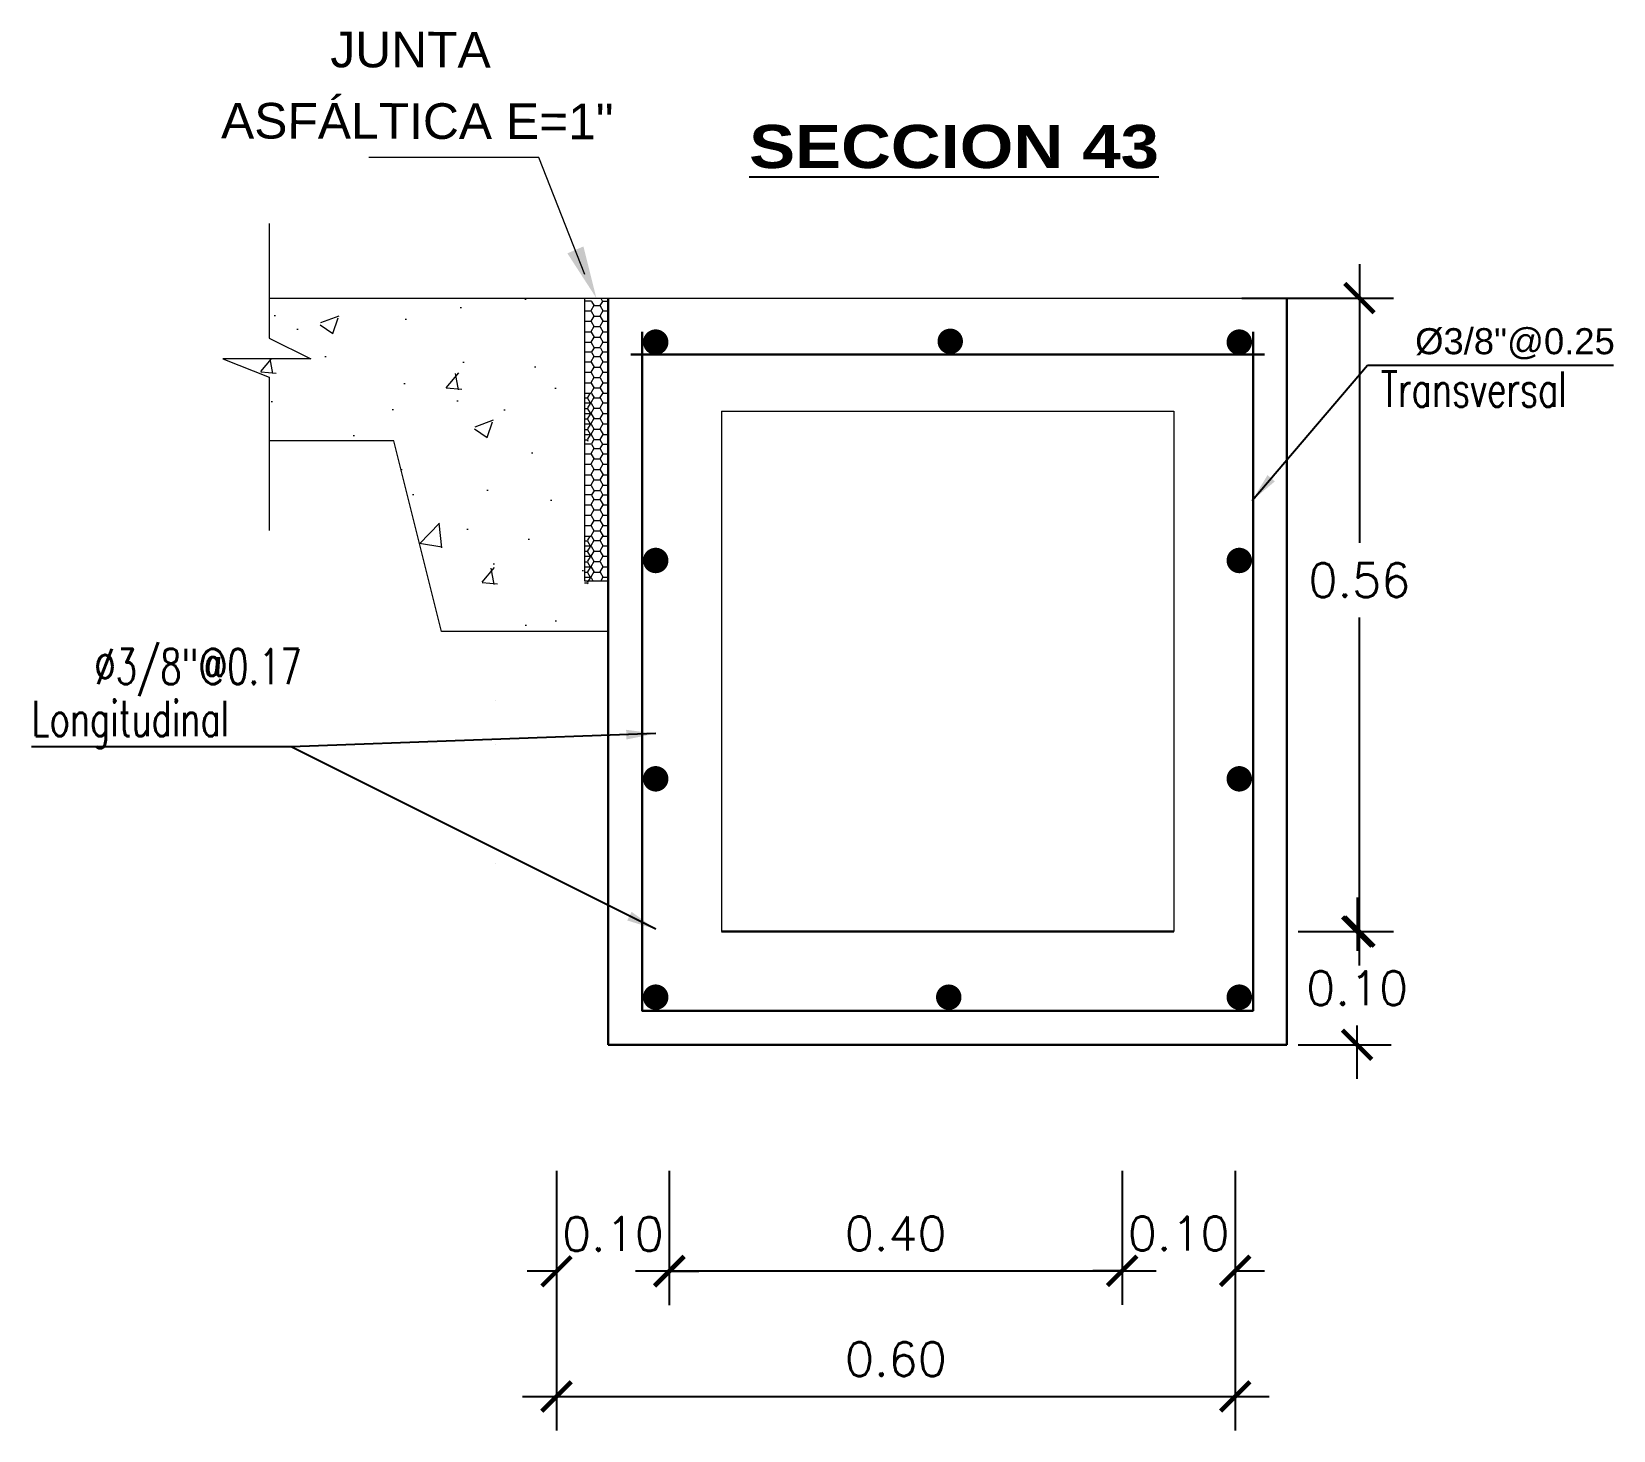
# Model space of a CAD drawing. Header units: millimetres. Extents: x 2085 to 2236, y 1365 to 1444.
# Drawn here: x 2232.88 to 2234.279, y 1427.705 to 1428.941 of the extents above; entities that cross this region are included whole.
import ezdxf

# ---------------------------------------------------------------- set-up
doc = ezdxf.new("R2010")
doc.units = ezdxf.units.MM
doc.linetypes.add('ACAD_ISO02W100', pattern=[15, 12, -3])
doc.linetypes.add('DASHED2', pattern=[0.375, 0.25, -0.125])
for name, color, linetype, lineweight in [('0.2', 32, 'ACAD_ISO02W100', 0), ('cotas', 1, 'Continuous', 15), ('linea fina 01', 189, 'Continuous', 0), ('PROYECCIONES-INT', 1, 'DASHED2', 5), ('TEXTO', 255, 'Continuous', 5)]:
    doc.layers.add(name, color=color, linetype=linetype, lineweight=lineweight)
doc.layers.add('TEX', color=3, linetype='Continuous')
doc.styles.add('COTAS', font='arial.ttf')
doc.styles.add('MtXpl_Arial_Black', font='')
doc.styles.add('ROMANS', font='romans.shx', dxfattribs={"width": 0.7})
doc.styles.add('ROMANS-DIM', font='romans.shx')
doc.styles.add('VANO', font='swissl.ttf', dxfattribs={"height": 0.2})
doc.styles.get('MtXpl_Arial_Black').set_extended_font_data('Arial Black')
doc.dimstyles.new('1-25V', dxfattribs={"dimscale": 0.2, "dimtxt": 0.18, "dimasz": 0.13, "dimexe": 0.18, "dimexo": 0.15, "dimgap": 0.1, "dimtad": 0, "dimtih": 1, "dimtoh": 1, "dimzin": 0, "dimdsep": 46, "dimtxsty": 'COTAS', "dimcen": 0.09, "dimadec": 0, "dimazin": 0, "dimtfac": 1, "dimtmove": 2, "dimatfit": 3, "dimfxl": 1, "dimtolj": 1, "dimtzin": 0, "dimarcsym": 0})
doc.dimstyles.new('20_METRIC  ARCHITECTURAL', dxfattribs={"dimscale": 0.2, "dimtxt": 0.03, "dimasz": 0.13, "dimexe": 0.15, "dimexo": 0.05, "dimgap": 0.09, "dimtad": 1, "dimtih": 1, "dimtoh": 1, "dimzin": 0, "dimdsep": 46, "dimtxsty": 'ROMANS-DIM', "dimblk": 'ARCHTICK', "dimcen": 2, "dimdle": 0.15, "dimclrd": 9, "dimclre": 9, "dimadec": 0, "dimazin": 0, "dimtfac": 1, "dimtix": 1, "dimtofl": 0, "dimtmove": 0, "dimatfit": 3, "dimfxl": 1, "dimfrac": 2, "dimtolj": 1, "dimtzin": 0, "dimarcsym": 0})

# ---------------------------------------------------------------- blocks, each defined once
blk = doc.blocks.new('_ArchTick')
at = {"color": 0, "linetype": 'ByBlock', "const_width": 0.15}
blk.add_lwpolyline([(-0.5, -0.5), (0.5, 0.5)], dxfattribs=at)
blk = doc.blocks.new('*D827')
at = {"color": 9, "lineweight": -2, "transparency": 16777216}
for p, q in [((2233.344409486799, 1427.934433632334), (2233.344409486799, 1427.70500638551)), ((2233.944409486834, 1427.934433632334), (2233.944409486834, 1427.70500638551)), ((2233.314409486799, 1427.73500638551), (2233.974409486835, 1427.73500638551))]:
    blk.add_line(p, q, dxfattribs=at)
at = {"layer": 'Defpoints', "color": 0, "transparency": 16777216}
for p in [(2233.344409486799, 1427.944433632334, 5186.962977339907), (2233.944409486834, 1427.944433632334, 5186.962977339907), (2233.944409486834, 1427.73500638551)]:
    blk.add_point(p, dxfattribs=at)
at = {"color": 9, "lineweight": -2, "transparency": 16777216, "xscale": 0.026, "yscale": 0.026, "zscale": 0.026, "rotation": 180}
blk.add_blockref('_ArchTick', (2233.344409486799, 1427.73500638551), dxfattribs=at)
at = {"color": 9, "lineweight": -2, "transparency": 16777216, "xscale": 0.026, "yscale": 0.026, "zscale": 0.026}
blk.add_blockref('_ArchTick', (2233.944409486834, 1427.73500638551), dxfattribs=at)
at = {"color": 0, "lineweight": 0, "transparency": 16777216, "insert": (2233.644409486846, 1427.76800638551), "char_height": 0.03, "attachment_point": 5, "style": 'ROMANS-DIM'}
blk.add_mtext('\\A1;0.60', dxfattribs=at)
blk = doc.blocks.new('*D828')
at = {"color": 9, "lineweight": -2, "transparency": 16777216}
for p, q in [((2234.05417055549, 1428.735860882094), (2234.05417055549, 1428.489537735676)), ((2233.950123500882, 1428.705860882094), (2234.08417055549, 1428.705860882094)), ((2234.05417055549, 1428.115860792165), (2234.05417055549, 1428.423537735677)), ((2234.000123500812, 1428.145860792165), (2234.08417055549, 1428.145860792165))]:
    blk.add_line(p, q, dxfattribs=at)
at = {"layer": 'Defpoints', "color": 0, "transparency": 16777216}
for p in [(2233.940123500882, 1428.705860882094, 5186.962977339907), (2233.990123500812, 1428.145860792165, 5186.962977339907), (2234.05417055549, 1428.145860792165)]:
    blk.add_point(p, dxfattribs=at)
at = {"color": 9, "lineweight": -2, "transparency": 16777216, "xscale": 0.026, "yscale": 0.026, "zscale": 0.026}
for p, rotation in [((2234.05417055549, 1428.705860882094), 90), ((2234.05417055549, 1428.145860792165), 270)]:
    blk.add_blockref('_ArchTick', p, dxfattribs=dict(at, rotation=rotation))
at = {"color": 0, "lineweight": 0, "transparency": 16777216, "insert": (2234.05417055549, 1428.456537735676), "char_height": 0.03, "width": 0.0914285714285714, "attachment_point": 5, "style": 'ROMANS-DIM'}
blk.add_mtext('\\A1;0.56', dxfattribs=at)
blk = doc.blocks.new('*D829')
at = {"color": 9, "lineweight": -2, "transparency": 16777216}
for p, q in [((2234.052180017865, 1428.175860792165), (2234.052180017865, 1428.12886088269)), ((2234.000123500812, 1428.145860792165), (2234.082180017865, 1428.145860792165)), ((2234.052180017865, 1428.015860881945), (2234.052180017865, 1428.06286088269)), ((2234.000123500812, 1428.045860881945), (2234.082180017865, 1428.045860881945))]:
    blk.add_line(p, q, dxfattribs=at)
at = {"layer": 'Defpoints', "color": 0, "transparency": 16777216}
for p in [(2233.990123500812, 1428.145860792165), (2233.990123500812, 1428.045860881945), (2234.052180017865, 1428.045860881945)]:
    blk.add_point(p, dxfattribs=at)
at = {"color": 9, "lineweight": -2, "transparency": 16777216, "xscale": 0.026, "yscale": 0.026, "zscale": 0.026}
for p, rotation in [((2234.052180017865, 1428.145860792165), 90), ((2234.052180017865, 1428.045860881945), 270)]:
    blk.add_blockref('_ArchTick', p, dxfattribs=dict(at, rotation=rotation))
at = {"color": 0, "lineweight": 0, "transparency": 16777216, "insert": (2234.052180017865, 1428.095860882689), "char_height": 0.03, "attachment_point": 5, "style": 'ROMANS-DIM'}
blk.add_mtext('\\A1;0.10', dxfattribs=at)
blk = doc.blocks.new('*D830')
at = {"color": 9, "lineweight": -2, "transparency": 16777216}
for p, q in [((2233.344409486799, 1427.934433634197), (2233.344409486799, 1427.815583074753)), ((2233.444129866137, 1427.934433634197), (2233.444129866137, 1427.815583074753)), ((2233.344409486799, 1427.845583074753), (2233.318409486799, 1427.845583074753)), ((2233.444129866137, 1427.845583074753), (2233.470129866137, 1427.845583074753))]:
    blk.add_line(p, q, dxfattribs=at)
at = {"layer": 'Defpoints', "color": 0, "transparency": 16777216}
for p in [(2233.344409486799, 1427.944433634197, 5186.962977339907), (2233.444129866137, 1427.944433634197, 5186.962977339907), (2233.444129866137, 1427.845583074753)]:
    blk.add_point(p, dxfattribs=at)
at = {"color": 9, "lineweight": -2, "transparency": 16777216, "xscale": 0.026, "yscale": 0.026, "zscale": 0.026}
blk.add_blockref('_ArchTick', (2233.344409486799, 1427.845583074753), dxfattribs=at)
at = {"color": 9, "lineweight": -2, "transparency": 16777216, "xscale": 0.026, "yscale": 0.026, "zscale": 0.026, "rotation": 180}
blk.add_blockref('_ArchTick', (2233.444129866137, 1427.845583074753), dxfattribs=at)
at = {"color": 0, "lineweight": 0, "transparency": 16777216, "insert": (2233.394269676468, 1427.878583074753), "char_height": 0.03, "attachment_point": 5, "style": 'ROMANS-DIM'}
blk.add_mtext('\\A1;0.10', dxfattribs=at)
blk = doc.blocks.new('*D831')
at = {"color": 9, "lineweight": -2, "transparency": 16777216}
for p, q in [((2233.444129866137, 1427.934433632334), (2233.444129866137, 1427.816004535471)), ((2233.844409486799, 1427.934433632334), (2233.844409486799, 1427.816004535471)), ((2233.414129866137, 1427.846004535471), (2233.8744094868, 1427.846004535471))]:
    blk.add_line(p, q, dxfattribs=at)
at = {"layer": 'Defpoints', "color": 0, "transparency": 16777216}
for p in [(2233.444129866137, 1427.944433632334, 10373.92595467981), (2233.844409486799, 1427.944433632334, 5186.962977339907), (2233.844409486799, 1427.846004535471)]:
    blk.add_point(p, dxfattribs=at)
at = {"color": 9, "lineweight": -2, "transparency": 16777216, "xscale": 0.026, "yscale": 0.026, "zscale": 0.026, "rotation": 180}
blk.add_blockref('_ArchTick', (2233.444129866137, 1427.846004535471), dxfattribs=at)
at = {"color": 9, "lineweight": -2, "transparency": 16777216, "xscale": 0.026, "yscale": 0.026, "zscale": 0.026}
blk.add_blockref('_ArchTick', (2233.844409486799, 1427.846004535471), dxfattribs=at)
at = {"color": 0, "lineweight": 0, "transparency": 16777216, "insert": (2233.644269676468, 1427.879004535471), "char_height": 0.03, "attachment_point": 5, "style": 'ROMANS-DIM'}
blk.add_mtext('\\A1;0.40', dxfattribs=at)
blk = doc.blocks.new('*D832')
at = {"color": 9, "lineweight": -2, "transparency": 16777216}
for p, q in [((2233.844409486799, 1427.934433632334), (2233.844409486799, 1427.816004535471)), ((2233.944409486834, 1427.934433632334), (2233.944409486834, 1427.816004535471)), ((2233.844409486799, 1427.846004535471), (2233.818409486799, 1427.846004535471)), ((2233.944409486834, 1427.846004535471), (2233.970409486834, 1427.846004535471))]:
    blk.add_line(p, q, dxfattribs=at)
at = {"layer": 'Defpoints', "color": 0, "transparency": 16777216}
for p in [(2233.844409486799, 1427.944433632334, 5186.962977339905), (2233.944409486834, 1427.944433632334, 5186.962977339905), (2233.944409486834, 1427.846004535471)]:
    blk.add_point(p, dxfattribs=at)
at = {"color": 9, "lineweight": -2, "transparency": 16777216, "xscale": 0.026, "yscale": 0.026, "zscale": 0.026}
blk.add_blockref('_ArchTick', (2233.844409486799, 1427.846004535471), dxfattribs=at)
at = {"color": 9, "lineweight": -2, "transparency": 16777216, "xscale": 0.026, "yscale": 0.026, "zscale": 0.026, "rotation": 180}
blk.add_blockref('_ArchTick', (2233.944409486834, 1427.846004535471), dxfattribs=at)
at = {"color": 0, "lineweight": 0, "transparency": 16777216, "insert": (2233.894409486817, 1427.879004535471), "char_height": 0.03, "attachment_point": 5, "style": 'ROMANS-DIM'}
blk.add_mtext('\\A1;0.10', dxfattribs=at)
blk = doc.blocks.new('TEXTO 1')
at = {"layer": 'linea fina 01', "ltscale": 0.1}
for p, q in [((-0.0508167723950521, 0.1241394892707319), (-0.2010398150864177, 0.1241394892707319)), ((-0.0100357992129006, 0.0209258095888174), (-0.0508167723950521, 0.1241394892707319))]:
    blk.add_line(p, q, dxfattribs=at)
blk.add_solid([(-0.02553807579244, 0.0394717055042122), (0, 0), (-0.0113560050455419, 0.0456207189772329)], dxfattribs=at)
at = {"layer": '0.2', "color": 251, "true_color": 0x636466, "style": 'VANO', "oblique": 359.9999999999988}
for s, p in [('JUNTA', (-0.235123199257103, 0.2039847484927009, -5186.962977339907)), ('ASFÁLTICA E=1"', (-0.331776078852684, 0.1410587300779298, -5186.962977339907))]:
    blk.add_text(s, height=0.0314999999999926, rotation=359.8799999999986, dxfattribs=at).set_placement(p)
blk = doc.blocks.new('junta asfaltica')
at = {"lineweight": 0}
h = blk.add_hatch(dxfattribs=at)
h.set_pattern_fill('AR-CONC', scale=0.01, style=0)
h.set_pattern_definition([(50, (-0.1189008341857516, -0.0700673807971271), (0.1639662020964036, -0.0143451769850128), [0.017145, -0.188595]), (355, (-0.1189008341857516, -0.0700673807971271), (-0.0317190792824724, 0.1719511607151316), [0.013716, -0.150876525753]), (100.4514446999999, (-0.1052370278862327, -0.0712628090009275), (0.1322471223813179, 0.1576059767209756), [0.01457100792, -0.1602812201399999]), (46.1842, (-0.1189008341857516, -0.0243473808466206), (0.2439711368029169, -0.0378380951394544), [0.0257175, -0.2828925]), (96.6355576099999, (-0.0985699241846305, -0.0275005307792071), (0.2136637206463527, 0.2226835121379494), [0.021856520826, -0.240422047344]), (351.18415117, (-0.1189008341857516, -0.0243473808466206), (0.2136637206584793, 0.2226835121269794), [0.020573970363, -0.226313758728]), (21, (-0.0960408341843504, -0.0357773808761977), (0.1364529521422192, -0.0920386783683789), [0.017145, -0.188595]), (326, (-0.0960408341843504, -0.0357773808761977), (0.0556218255128824, 0.1657691695100873), [0.013716, -0.150876]), (71.45144499999999, (-0.0846697548481643, -0.0434472707099758), (0.1920747773508445, 0.0737304919973147), [0.01457100792, -0.16028094384]), (37.5, (-0.1189008341857516, -0.0700673807971271), (0.0027797429255326, 0.0760995349858378), [0, -0.1490472, 0, -0.153162, 0, -0.1514475]), (7.499999999999999, (-0.1189008341857516, -0.0700673807971271), (0.0601376962592752, 0.0901625173363076), [0, -0.0873252, 0, -0.1456182, 0, -0.0577215]), (327.5, (-0.1698786341848972, -0.0700673807971271), (0.1220315356501842, -0.0051558695934061), [0, -0.05715, 0, -0.178308, 0, -0.236601]), (317.5, (-0.1927386341862984, -0.0700673807971271), (0.1333162632474163, 0.0228838419299997), [0, -0.074295, 0, -0.1184148, 0, -0.168021])])
h.paths.add_polyline_path([(-0.0210516101701615, 2.68221356e-08), (-0.2996047820056447, 2.68221356e-08), (-0.2996047820056447, -0.0354425396023999), (-0.2629513452084211, -0.0536842927335783), (-0.3405718617955244, -0.0536842927335783), (-0.2996047820056447, -0.0698087543248676), (-0.2996047820056447, -0.1263088059424717), (-0.1894634049244814, -0.1263088059424717), (-0.1473604562202126, -0.2947206035255476), (-0.0210516101701615, -0.2947206075489248)])
h = blk.add_hatch(dxfattribs=at)
h.set_pattern_fill('HONEY', scale=0.0187124216457653, angle=180, style=0)
h.set_pattern_definition([(360, (-1344.435306308298, 712.0165321929755), (0.0080206117279161, -0.0046307012336861), [0.0053470744852774, -0.0106941489705549]), (240, (-1344.435306308298, 712.0165321929755), (-0.0080206107696662, -0.0046307028934237), [0.0053470744852774, -0.0106941489705549]), (300, (-1344.435306308298, 712.0165321929755), (9.5825e-10, -0.0092614041271098), [-0.0106941489705548, 0.0053470744852774])])
h.paths.add_polyline_path([(-0.0210514743416752, -0.0843195278941949), (-0.0210514743416752, -0.1264220193027086), (-0.0160414602769379, -0.1264220193027086), (-0.0160414602769379, -0.0843195278941949)])
h = blk.add_hatch(dxfattribs=at)
h.set_pattern_fill('HONEY', scale=0.0187124216457653, angle=180, style=0)
h.set_pattern_definition([(360, (-1344.435306308298, 711.8902233816681), (0.0080206117279161, -0.0046307012336861), [0.0053470744852774, -0.0106941489705549]), (240, (-1344.435306308298, 711.8902233816681), (-0.0080206107696662, -0.0046307028934237), [0.0053470744852774, -0.0106941489705549]), (300, (-1344.435306308298, 711.8902233816681), (9.5825e-10, -0.0092614041271098), [-0.0106941489705548, 0.0053470744852774])])
h.paths.add_polyline_path([(-0.0210514743416752, -0.2106283378600438), (-0.0210514743416752, -0.2527308292685575), (-0.0160414602769379, -0.2527308292685575), (-0.0160414602769379, -0.2106283378600438)])
at = {"color": 7, "linetype": 'ByBlock', "lineweight": 0}
for p, q in [((-0.2996047820056447, 0.0657418549060367), (-0.2996047820056447, -0.0354425369203)), ((-0.2996047820056447, -0.0354425369203), (-0.2629513452084211, -0.0536842887102012)), ((-0.2629513452084211, -0.0536842887102012), (-0.3405718617955244, -0.0536842887102012)), ((-0.3405718617955244, -0.0536842887102012), (-0.2996047820056447, -0.0698087529838176)), ((-0.2996047820056447, -0.0698087529838176), (-0.2996047820056447, -0.2053593622147218))]:
    blk.add_line(p, q, dxfattribs=at)
at = {"color": 7, "lineweight": 0}
for p, q in [((-0.2996047820056447, 2.81631856e-08), (-0.0210516101701615, 2.81631856e-08)), ((-0.0210514743416752, 0), (0, 0)), ((-0.0210514743416752, 0), (-0.0210514743416752, -0.25)), ((-0.0066348896848467, 0), (-0.0049328113927913, -0.0029480829834938)), ((-1.357866495e-07, -0.2947206048668249), (-1.357866495e-07, 0)), ((-0.0210515703142846, -0.010682698041137), (-0.0205355835823866, -0.0115764141082764)), ((-0.020682943747488, -0.0112982127070609), (-0.0210515702724479, -0.0119366937874475)), ((-0.0148197005551083, -0.0027724613248665), (-0.0210514743416752, -0.0027724613248665)), ((-0.0203683337476832, -0.0113096965849309), (-0.0150212592793651, -0.0113096965849309)), ((-0.0126623334804208, -0.0066675102709723), (-0.0153358707461848, -0.0112982113657836)), ((-0.0151885115028563, -0.0115764141082764), (-0.0125149742584654, -0.0162071165441375)), ((-0.0148361946316982, -0.0029252399504003), (-0.0125149739019435, -0.0069457130134651)), ((-0.0123477220349742, -0.0066789941488423), (-0.0070006475457376, -0.0066789941488423)), ((-0.0051546604418036, -0.0029252412914502), (-0.0073152590334757, -0.0066675075888725)), ((-0.0046417228782047, -0.0112982100247336), (-0.0073152601439688, -0.0159289124608222)), ((-0.0071679010893604, -0.0069457116721878), (-0.0044943638449695, -0.0115764141082764)), ((-0.0051235891251054, -0.0029047425091449), (2.09184e-11, -0.0029047425091449)), ((-0.0043271103013467, -0.0113096965849309), (-9.55119503e-08, -0.0113096965849309)), ((-0.0210515699372991, -0.0199441029130867), (-0.0205355831840279, -0.0208378162978988)), ((-0.0206829452140482, -0.0205596175790106), (-0.0210515706708066, -0.0211980946362473)), ((-0.0203683337476832, -0.0205710987745533), (-0.0150212592793651, -0.0205710987745533)), ((-0.0126623334804208, -0.0159289138018721), (-0.0153358707461848, -0.0205596148966834)), ((-0.012662334612287, -0.0251903173327719), (-0.0153358718775962, -0.0298210184275831)), ((-0.0151885091140685, -0.0208378176391761), (-0.0125149718487592, -0.0254685200750373)), ((-0.0123477220349742, -0.0159403976797421), (-0.0070006475457376, -0.0159403976797421)), ((-0.0123477220349742, -0.0252017985283146), (-0.0070006475457376, -0.0252017985283146)), ((-0.0046417231928899, -0.0205596135556334), (-0.0073152604372808, -0.0251903146504446)), ((-0.0071678994549984, -0.0162071192264648), (-0.004494362168316, -0.0208378189802261)), ((-0.0071678997692288, -0.0254685200750373), (-0.0044943625248379, -0.0300992225108985)), ((-0.0043271103013467, -0.0205710987745533), (-9.55119503e-08, -0.0205710987745533)), ((-0.0210515702724479, -0.0292055037616592), (-0.0205355819684883, -0.0300992225108985)), ((-0.0206829452140482, -0.0298210197686331), (-0.0210515703774945, -0.0304594981669197)), ((-0.0210515698745439, -0.038466907292559), (-0.0205355807952401, -0.0393606260417983)), ((-0.0206829463459144, -0.0390824232995328), (-0.0210515704193313, -0.0397208990157196)), ((-0.0203683337476832, -0.0298325009644032), (-0.0150212592793651, -0.0298325009644032)), ((-0.0203683337476832, -0.0390939018129757), (-0.0150212592793651, -0.0390939018129757)), ((-0.012662334905599, -0.0344517195223944), (-0.0153358721709083, -0.0390824219584829)), ((-0.0151885087157098, -0.0300992225108985), (-0.0125149714504005, -0.0347299236059371)), ((-0.0151885074797065, -0.0393606260417983), (-0.0125149702348608, -0.0439913284778868)), ((-0.0123477220349742, -0.0344632034002643), (-0.0070006475457376, -0.0344632034002643)), ((-0.0046417253929576, -0.0298210197686331), (-0.0073152626373485, -0.0344517222047216)), ((-0.0046417257703979, -0.0390824232995328), (-0.0073152630357072, -0.043713125735394)), ((-0.007167897380441, -0.034729924946987), (-0.004494360114677, -0.0393606260417983)), ((-0.0043271103013467, -0.0298325009644032), (-9.55537871e-08, -0.0298325009644032)), ((-0.0043271103013467, -0.0390939018129757), (-9.55537871e-08, -0.0390939018129757)), ((-0.0210515703142846, -0.0557221157848744), (-0.0205355839802906, -0.0566158291696866)), ((-0.0149139519339769, -0.0477837949990772), (-0.0206632865078973, -0.0477837949990772)), ((-0.0126623331034352, -0.0517069253326099), (-0.0153358703478261, -0.0563376264274211)), ((-0.0125149702348608, -0.0439913284778868), (-0.014899782829616, -0.0475884993372802)), ((-0.0148361946316982, -0.0479646563528604), (-0.0125149739019435, -0.0519851307569752)), ((-0.0123477220349742, -0.0437246042490642), (-0.0070006475457376, -0.0437246042490642)), ((-0.0123477220349742, -0.0517184105515298), (-0.0070006475457376, -0.0517184105515298)), ((-0.0051546604418036, -0.0479646590351877), (-0.0073152590334757, -0.0517069253326099)), ((-0.0071679007123748, -0.0519851307569752), (-0.0044943634466108, -0.0566158305107365)), ((-0.0069412944512806, -0.0439446634054548), (-0.0051814038679368, -0.0474320340156282)), ((-0.0052986274031355, -0.0476877263188271), (2.09184e-11, -0.0476877263188271)), ((-0.020682943747488, -0.056337630450571), (-0.0210515702724479, -0.056976108849085)), ((-0.0210515699372991, -0.0649835179744969), (-0.0205355831840279, -0.0658772340416363)), ((-0.0206829448370627, -0.0655990312993708), (-0.0210515706708066, -0.0662375083566076)), ((-0.0203683337476832, -0.056349112987391), (-0.0150212592793651, -0.056349112987391)), ((-0.0203683337476832, -0.0656105138361909), (-0.0150212592793651, -0.0656105138361909)), ((-0.0126623334804208, -0.0609683302043322), (-0.0153358707461848, -0.0655990312993708)), ((-0.0151885111258707, -0.0566158305107365), (-0.0125149738601067, -0.061246532946825)), ((-0.015188509491054, -0.0658772353826862), (-0.0125149722466631, -0.0705079364777248)), ((-0.0123477220349742, -0.0609798140824296), (-0.0070006475457376, -0.0609798140824296)), ((-0.0046417228782047, -0.0563376264274211), (-0.0073152601439688, -0.0609683275222324)), ((-0.0046417231928899, -0.0655990299580935), (-0.0073152604372808, -0.0702297310531321)), ((-0.0071678994549984, -0.061246534287875), (-0.004494362168316, -0.0658772367239635)), ((-0.0043271103013467, -0.056349112987391), (-9.55119503e-08, -0.056349112987391)), ((-0.0043271103013467, -0.0656105138361909), (-9.55119503e-08, -0.0656105138361909)), ((-0.0210515702724479, -0.0742449201643467), (-0.0205355819684883, -0.075138637572536)), ((-0.0206829452140482, -0.0748604361713206), (-0.0210515695812319, -0.0754989132285573)), ((-0.0210515698745439, -0.0835063236952465), (-0.0206477031460963, -0.0842058411240032)), ((-0.0203683337476832, -0.0748719160258133), (-0.0150212592793651, -0.0748719160258133)), ((-0.012662334612287, -0.0702297323941821), (-0.0153358718775962, -0.0748604348302706)), ((-0.012662334905599, -0.0794911372661318), (-0.0153358721709083, -0.0841218370198931)), ((-0.0151885087157098, -0.075138637572536), (-0.0125149714504005, -0.0797693400083972)), ((-0.0123477220349742, -0.0702412162720521), (-0.0070006475457376, -0.0702412162720521)), ((-0.0123477220349742, -0.0795026184619019), (-0.0070006475457376, -0.0795026184619019)), ((-0.0046417254766311, -0.0748604361713206), (-0.0073152627423951, -0.0794911386071817)), ((-0.0071678993713249, -0.0705079391598247), (-0.0044943621264792, -0.075138638913586)), ((-0.0071678977783449, -0.0797693413494471), (-0.0046064829057286, -0.0842058411240032)), ((-0.0043271103013467, -0.0748719160258133), (-9.55537871e-08, -0.0748719160258133)), ((-0.0210515696230687, -0.0920769859849315), (-0.0205355836869785, -0.092970700711021)), ((-0.0206829438311615, -0.0926924993098055), (-0.0210515699791358, -0.0933309790491421)), ((-0.0206829463459144, -0.084121839701993), (-0.0207314448966827, -0.0842058411240032)), ((-0.0203683337476832, -0.0841333195567131), (-0.0150212592793651, -0.0841333195567131)), ((-0.0203683337476832, -0.0927039805053482), (-0.0150212592793651, -0.0927039805053482)), ((-0.0126623335854674, -0.088061795532667), (-0.0153358708507767, -0.0926924979687556)), ((-0.0126623335431759, -0.0973232004046167), (-0.0153358707880216, -0.101953900158378)), ((-0.015188510140888, -0.092970700711021), (-0.0125149728751239, -0.0976014018058322)), ((-0.0148361947362901, -0.0843195265531449), (-0.0125149740069901, -0.0883399996162098)), ((-0.0123477220349742, -0.088073280751587), (-0.0070006475457376, -0.088073280751587)), ((-0.0123477220349742, -0.0973346829414368), (-0.0070006475457376, -0.0973346829414368)), ((-0.0051546604836403, -0.0843195278941949), (-0.0073152590753125, -0.0880617941916171)), ((-0.0046417224803008, -0.0926924966274783), (-0.0073152597456101, -0.0973231963812396)), ((-0.0071679011521155, -0.0883399982749325), (-0.0044943638868062, -0.0929706993699711)), ((-0.0071678995386719, -0.0976014044879321), (-0.0044943622733626, -0.1022321055829707)), ((-0.0043271103013467, -0.0841333195567131), (-9.55537871e-08, -0.0841333195567131)), ((-0.0043271103013467, -0.0927039805053482), (-9.55119503e-08, -0.0927039805053482)), ((-0.0210515699372991, -0.1013383868337314), (-0.0205355831840279, -0.1022321029006434)), ((-0.0206829453190949, -0.101953901499428), (-0.0210515707544801, -0.1025923812389919)), ((-0.0210515695812319, -0.1105997917054537), (-0.0205355820526165, -0.1114935077725931)), ((-0.0206829452772581, -0.1112153063713777), (-0.0210515700209726, -0.1118537820875645)), ((-0.0203683337476832, -0.101965384036248), (-0.0150212592793651, -0.101965384036248)), ((-0.0203683337476832, -0.1112267862260978), (-0.0150212592793651, -0.1112267862260978)), ((-0.0126623342348467, -0.1065846025942392), (-0.0153358714792376, -0.1112153050303277)), ((-0.015188509197742, -0.1022321055829707), (-0.0125149719533511, -0.1068628080188319)), ((-0.0151885087157098, -0.1114935077725931), (-0.0125149714504005, -0.1161242088676317)), ((-0.0123477220349742, -0.1065960851310592), (-0.0070006475457376, -0.1065960851310592)), ((-0.0046417235698755, -0.1019538988173281), (-0.0073152608356395, -0.1065846012531892)), ((-0.0046417250787272, -0.1112153063713777), (-0.0073152623649548, -0.115846006125139)), ((-0.0071678984072605, -0.1068628080188319), (-0.0044943611624149, -0.1114935091138705)), ((-0.0043271103013467, -0.101965384036248), (-9.55119503e-08, -0.101965384036248)), ((-0.0043271103013467, -0.1112267862260978), (-9.55537871e-08, -0.1112267862260978)), ((-0.0210515698745439, -0.1198611925542536), (-0.0205355807952401, -0.1207549126445428)), ((-0.0206829459475557, -0.1204767085612275), (-0.0210515700209726, -0.121115182936137)), ((-0.0203683337476832, -0.1204881884157203), (-0.0150212592793651, -0.1204881884157203)), ((-0.0126623353035029, -0.115846004784089), (-0.015335872569267, -0.1204767072199502)), ((-0.0151885076052167, -0.1207549126445428), (-0.0125149703189891, -0.1253856150806314)), ((-0.0129228676319144, -0.1255586645006588), (-0.0148348480788627, -0.1288070999084994)), ((-0.0123477220349742, -0.115857488661959), (-0.0070006475457376, -0.115857488661959)), ((-0.0123477220349742, -0.1251188908515814), (-0.0070006475457376, -0.1251188908515814)), ((-0.0073218910883952, -0.1251188908515814), (-0.0049328113927913, -0.1292568942903927)), ((-0.0046417261683018, -0.1204767085612275), (-0.0073152634336111, -0.1251074109970887)), ((-0.0071678974850329, -0.1161242115497316), (-0.0044943602197236, -0.1207549139855928)), ((-0.0043271103013467, -0.1204881884157203), (-9.55537871e-08, -0.1204881884157203)), ((-0.1894634049244814, -0.1263088032603719), (-0.2996047820056447, -0.1263088032603719)), ((-0.1473604562202126, -0.2947206021844977), (-0.1894634049244814, -0.1263088032603719)), ((-0.0210515703142846, -0.1369915093480358), (-0.0205355835823866, -0.1378852240741253)), ((-0.020682943747488, -0.1376070226729098), (-0.0210515702724479, -0.1382455037532964)), ((-0.0148197005551083, -0.1290812712907154), (-0.0210514743416752, -0.1290812712907154)), ((-0.0203683337476832, -0.1376185065507798), (-0.0150212592793651, -0.1376185065507798)), ((-0.0126623334804208, -0.1329763215778712), (-0.0153358707461848, -0.1376070213316325)), ((-0.0151885115028563, -0.1378852240741253), (-0.0125149742584654, -0.1425159265099865)), ((-0.0148361946316982, -0.1292340499162492), (-0.0125149739019435, -0.133254524320364)), ((-0.0123477220349742, -0.1329878041146912), (-0.0070006475457376, -0.1329878041146912)), ((-0.0051546604418036, -0.1292340525983491), (-0.0073152590334757, -0.1329763188957713)), ((-0.0046417228782047, -0.1376070199905826), (-0.0073152601439688, -0.1422377224266711)), ((-0.0071679010893604, -0.1332545229793141), (-0.0044943638449695, -0.1378852240741253)), ((-0.0051235891251054, -0.1292135524749938), (2.09184e-11, -0.1292135524749938)), ((-0.0043271103013467, -0.1376185065507798), (-9.55119503e-08, -0.1376185065507798)), ((-0.0210515699372991, -0.1462529128789356), (-0.0205355831840279, -0.1471466276050251)), ((-0.0206829452140482, -0.1468684275448595), (-0.0210515706708066, -0.1475069046020963)), ((-0.0203683337476832, -0.1468799073993523), (-0.0150212592793651, -0.1468799073993523)), ((-0.0126623334804208, -0.142237723767721), (-0.0153358707461848, -0.1468684262038096)), ((-0.012662334612287, -0.1514991259575709), (-0.0153358718775962, -0.156129828393432)), ((-0.0151885091140685, -0.147146628946075), (-0.0125149718487592, -0.1517773300408862)), ((-0.0123477220349742, -0.1422492089866409), (-0.0070006475457376, -0.1422492089866409)), ((-0.0123477220349742, -0.1515106098354408), (-0.0070006475457376, -0.1515106098354408)), ((-0.0046417231928899, -0.1468684248625323), (-0.0073152604372808, -0.1514991246162936)), ((-0.0071678994549984, -0.1425159291923137), (-0.004494362168316, -0.1471466302871249)), ((-0.0071678997692288, -0.1517773300408862), (-0.0044943625248379, -0.1564080324767474)), ((-0.0043271103013467, -0.1468799073993523), (-9.55119503e-08, -0.1468799073993523)), ((-0.0210515702724479, -0.1555143137275081), (-0.0205355819684883, -0.1564080324767474)), ((-0.0206829452140482, -0.156129829734482), (-0.0210515703774945, -0.156768309474046)), ((-0.0210515698745439, -0.1647757172584079), (-0.0205355807952401, -0.1656694360076472)), ((-0.0206829463459144, -0.1653912332653817), (-0.0210515704193313, -0.1660297089815685)), ((-0.0203683337476832, -0.1561413109302521), (-0.0150212592793651, -0.1561413109302521)), ((-0.0203683337476832, -0.1654027131198745), (-0.0150212592793651, -0.1654027131198745)), ((-0.012662334905599, -0.1607605308292932), (-0.0153358721709083, -0.1653912319243318)), ((-0.0151885087157098, -0.1564080324767474), (-0.0125149714504005, -0.1610387349128359)), ((-0.0151885074797065, -0.1656694360076472), (-0.0125149702348608, -0.1703001384437357)), ((-0.0123477220349742, -0.1607720133661132), (-0.0070006475457376, -0.1607720133661132)), ((-0.0046417253929576, -0.156129829734482), (-0.0073152626373485, -0.1607605321705705)), ((-0.0046417257703979, -0.1653912332653817), (-0.0073152630357072, -0.1700219357012429)), ((-0.007167897380441, -0.1610387362538859), (-0.004494360114677, -0.1656694360076472)), ((-0.0043271103013467, -0.1561413109302521), (-9.55537871e-08, -0.1561413109302521)), ((-0.0043271103013467, -0.1654027131198745), (-9.55537871e-08, -0.1654027131198745)), ((-0.0149139519339769, -0.1740926049649261), (-0.0206632865078973, -0.1740926049649261)), ((-0.0126623331034352, -0.1780157352984588), (-0.0153358703478261, -0.18264643773432)), ((-0.0125149702348608, -0.1703001384437357), (-0.014899782829616, -0.1738973093031291)), ((-0.0148361946316982, -0.1742734676599866), (-0.0125149739019435, -0.1782939407228241)), ((-0.0123477220349742, -0.1700334142149131), (-0.0070006475457376, -0.1700334142149131)), ((-0.0123477220349742, -0.1780272218584287), (-0.0070006475457376, -0.1780272218584287)), ((-0.0051546604418036, -0.1742734690010366), (-0.0073152590334757, -0.1780157352984588)), ((-0.0071679007123748, -0.1782939407228241), (-0.0044943634466108, -0.1829246418178627)), ((-0.0069412944512806, -0.1702534747123536), (-0.0051814038679368, -0.1737408453225271)), ((-0.0052986274031355, -0.173996536284676), (2.09184e-11, -0.173996536284676)), ((-0.0210515703142846, -0.1820309257507233), (-0.0205355839802906, -0.1829246404765854)), ((-0.020682943747488, -0.1826464404164198), (-0.0210515702724479, -0.1832849188149339)), ((-0.0210515699372991, -0.1912923279403458), (-0.0205355831840279, -0.1921860440074852)), ((-0.0206829448370627, -0.1919078412652197), (-0.0210515706708066, -0.1925463196635064)), ((-0.0203683337476832, -0.1826579229532399), (-0.0150212592793651, -0.1826579229532399)), ((-0.0203683337476832, -0.1919193238020398), (-0.0150212592793651, -0.1919193238020398)), ((-0.0126623334804208, -0.1872771388291312), (-0.0153358707461848, -0.1919078412652197)), ((-0.0151885111258707, -0.1829246418178627), (-0.0125149738601067, -0.1875553429126739)), ((-0.015188509491054, -0.1921860453485351), (-0.0125149722466631, -0.1968167477846236)), ((-0.0123477220349742, -0.1872886240482785), (-0.0070006475457376, -0.1872886240482785)), ((-0.0046417228782047, -0.18264643773432), (-0.0073152601439688, -0.1872771374880813)), ((-0.0046417231928899, -0.1919078399239424), (-0.0073152604372808, -0.196538542360031)), ((-0.0071678994549984, -0.1875553442537239), (-0.004494362168316, -0.1921860466898124)), ((-0.0043271103013467, -0.1826579229532399), (-9.55119503e-08, -0.1826579229532399)), ((-0.0043271103013467, -0.1919193238020398), (-9.55119503e-08, -0.1919193238020398)), ((-0.0210515702724479, -0.2005537301301956), (-0.0205355819684883, -0.2014474475383849)), ((-0.0206829452140482, -0.2011692461371695), (-0.0210515695812319, -0.2018077231944062)), ((-0.0203683337476832, -0.2011807273327122), (-0.0150212592793651, -0.2011807273327122)), ((-0.012662334612287, -0.1965385437010809), (-0.0153358718775962, -0.2011692447961195)), ((-0.012662334905599, -0.2057999458909308), (-0.0153358721709083, -0.2104306483267919)), ((-0.0151885087157098, -0.2014474475383849), (-0.0125149714504005, -0.2060781499742461)), ((-0.0123477220349742, -0.196550026237901), (-0.0070006475457376, -0.196550026237901)), ((-0.0123477220349742, -0.2058114284277508), (-0.0070006475457376, -0.2058114284277508)), ((-0.0046417254766311, -0.2011692461371695), (-0.0073152627423951, -0.2057999485730306)), ((-0.0071678993713249, -0.1968167491256736), (-0.0044943621264792, -0.2014474488794349)), ((-0.0071678977783449, -0.206078151315296), (-0.0046064829057286, -0.2105146510898521)), ((-0.0043271103013467, -0.2011807273327122), (-9.55537871e-08, -0.2011807273327122)), ((-0.0210515698745439, -0.2098151336610954), (-0.0206477031460963, -0.2105146510898521)), ((-0.0210515696230687, -0.2183857959507804), (-0.0205355836869785, -0.2192795106768699)), ((-0.0206829438311615, -0.2190013092756544), (-0.0210515699791358, -0.219639789014991)), ((-0.0206829463459144, -0.2104306496678419), (-0.0207314448966827, -0.2105146510898521)), ((-0.0203683337476832, -0.210442129522562), (-0.0150212592793651, -0.210442129522562)), ((-0.0203683337476832, -0.2190127918124745), (-0.0150212592793651, -0.2190127918124745)), ((-0.0126623335854674, -0.2143706054985159), (-0.0153358708507767, -0.2190013079346045)), ((-0.0126623335431759, -0.2236320090294157), (-0.0153358707880216, -0.2282627101242269)), ((-0.015188510140888, -0.2192795106768699), (-0.0125149728751239, -0.2239102131127311)), ((-0.0148361947362901, -0.2106283365189938), (-0.0125149740069901, -0.2146488095820587)), ((-0.0123477220349742, -0.2143820907174359), (-0.0070006475457376, -0.2143820907174359)), ((-0.0123477220349742, -0.2236434929072857), (-0.0070006475457376, -0.2236434929072857)), ((-0.0051546604836403, -0.2106283378600438), (-0.0073152590753125, -0.214370604157466)), ((-0.0046417224803008, -0.2190013065933272), (-0.0073152597456101, -0.2236320076883658)), ((-0.0071679011521155, -0.2146488068997314), (-0.0044943638868062, -0.21927950933582)), ((-0.0043271103013467, -0.210442129522562), (-9.55537871e-08, -0.210442129522562)), ((-0.0043271103013467, -0.2190127918124745), (-9.55119503e-08, -0.2190127918124745)), ((-0.0210515699372991, -0.2276471981406303), (-0.0205355831840279, -0.2285409128664924)), ((-0.0206829453190949, -0.2282627128063268), (-0.0210515707544801, -0.2289011898635636)), ((-0.0210515695812319, -0.2369086016713027), (-0.0205355820526165, -0.2378023177384421)), ((-0.0206829452772581, -0.2375241163372266), (-0.0210515700209726, -0.2381625920534134)), ((-0.0203683337476832, -0.2282741940020969), (-0.0150212592793651, -0.2282741940020969)), ((-0.0203683337476832, -0.2375355961919467), (-0.0150212592793651, -0.2375355961919467)), ((-0.0126623342348467, -0.2328934125600881), (-0.0153358714792376, -0.2375241149961766)), ((-0.015188509197742, -0.2285409168898695), (-0.0125149719533511, -0.2331716179846808)), ((-0.0123477220349742, -0.2329048964381855), (-0.0070006475457376, -0.2329048964381855)), ((-0.0046417235698755, -0.228262708783177), (-0.0073152608356395, -0.2328934112190382)), ((-0.0046417250787272, -0.2375241163372266), (-0.0073152623649548, -0.2421548174320378)), ((-0.0071678995386719, -0.223910214453781), (-0.0044943622733626, -0.2285409168898695)), ((-0.0071678984072605, -0.2331716179846808), (-0.0044943611624149, -0.2378023190797194)), ((-0.0043271103013467, -0.2282741940020969), (-9.55119503e-08, -0.2282741940020969)), ((-0.0043271103013467, -0.2375355961919467), (-9.55537871e-08, -0.2375355961919467)), ((-0.0210515698745439, -0.2461700025201026), (-0.0205355807952401, -0.2470637226103918)), ((-0.0206829459475557, -0.2467855185270764), (-0.0210515700209726, -0.2474239942430358)), ((-0.0210514743416752, -0.25), (-1.357866495e-07, -0.25)), ((-0.0203683337476832, -0.2467969983815692), (-0.0150212592793651, -0.2467969983815692)), ((-0.0126623353035029, -0.2421548147499379), (-0.015335872569267, -0.2467855171857991)), ((-0.0151885087157098, -0.2378023177384421), (-0.0125149714504005, -0.2424330188334807)), ((-0.0151885076052167, -0.2470637226103918), (-0.0134932470714375, -0.25)), ((-0.0123477220349742, -0.2421662986278079), (-0.0070006475457376, -0.2421662986278079)), ((-0.0071678974850329, -0.2424330228566305), (-0.0044943602197236, -0.2470637239514417)), ((-0.0046417261683018, -0.2467855185270764), (-0.0064976078897416, -0.25)), ((-0.0043271103013467, -0.2467969983815692), (-9.55537871e-08, -0.2467969983815692)), ((-1.357866495e-07, -0.2947206048668249), (-0.1473604562202126, -0.2947206021844977))]:
    blk.add_line(p, q, dxfattribs=at)
blk.add_blockref('TEXTO 1', (-0.0105257371706102, 0), dxfattribs=at)
blk = doc.blocks.new('*U542')
at = {"color": 5, "const_width": 0.01125}
blk.add_lwpolyline([(-0.0056249999999984, 0, 1), (0.0056249999999984, 0, 1)], format="xyb", close=True, dxfattribs=at)
blk = doc.blocks.new('*U541')
at = {"layer": 'cotas', "color": 0, "linetype": 'ByBlock', "lineweight": -2}
blk.add_blockref('*U542', (0, 0), dxfattribs=at)
at = {"layer": 'cotas', "color": 0, "linetype": 'ByBlock', "lineweight": -2, "transparency": 16777216}
for p in [(0.193, 0), (0.386, 0), (0.579, 0)]:
    blk.add_blockref('*U542', p, dxfattribs=at)
blk = doc.blocks.new('*U544')
at = {"color": 5, "const_width": 0.01125}
blk.add_lwpolyline([(-0.0056249999999984, 0, 1), (0.0056249999999984, 0, 1)], format="xyb", close=True, dxfattribs=at)
blk = doc.blocks.new('*U543')
at = {"layer": 'cotas', "color": 0, "linetype": 'ByBlock', "lineweight": -2}
blk.add_blockref('*U544', (0, 0), dxfattribs=at)
at = {"layer": 'cotas', "color": 0, "linetype": 'ByBlock', "lineweight": -2, "transparency": 16777216}
for p in [(0.193, 0), (0.386, 0), (0.579, 0)]:
    blk.add_blockref('*U544', p, dxfattribs=at)
blk = doc.blocks.new('*U546')
at = {"color": 5, "const_width": 0.01125}
blk.add_lwpolyline([(-0.0056249999999984, 0, 1), (0.0056249999999984, 0, 1)], format="xyb", close=True, dxfattribs=at)
blk = doc.blocks.new('*U545')
at = {"layer": 'cotas', "color": 0, "linetype": 'ByBlock', "lineweight": -2}
blk.add_blockref('*U546', (0, 0), dxfattribs=at)
blk = doc.blocks.new('*U548')
at = {"color": 5, "const_width": 0.01125}
blk.add_lwpolyline([(-0.0056249999999984, 0, 1), (0.0056249999999984, 0, 1)], format="xyb", close=True, dxfattribs=at)
blk = doc.blocks.new('*U547')
at = {"layer": 'cotas', "color": 0, "linetype": 'ByBlock', "lineweight": -2}
blk.add_blockref('*U548', (0, 0), dxfattribs=at)

msp = doc.modelspace()

# ---------------------------------------------------------------- linework, layer by layer
at = {"color": 84, "lineweight": 0}
for p, q in [((2233.390123500834, 1428.705860882093, 5186.962977339907), (2233.990123500811, 1428.705860882093, 5186.962977339907)), ((2233.490123500695, 1428.605860882466, 5186.962977339907), (2233.490123500811, 1428.145860881572, 5186.962977339907)), ((2233.49012363661, 1428.605860882466, 5186.962977339907), (2233.890123528017, 1428.605860882466, 5186.962977339907)), ((2233.890123500835, 1428.605860882466, 5186.962977339907), (2233.890123500835, 1428.145860881572, 5186.962977339907))]:
    msp.add_line(p, q, dxfattribs=at)
at = {"color": 84, "lineweight": 30}
for p, q in [((2233.390123636633, 1428.705860882093, 5186.962977339907), (2233.390123636633, 1428.045860881944, 5186.962977339907)), ((2233.99012363661, 1428.045860881944, 5186.962977339907), (2233.990123500811, 1428.705860882093, 5186.962977339907)), ((2233.490123500811, 1428.145860879709, 5186.962977339907), (2233.890123500835, 1428.145860881572, 5186.962977339907)), ((2233.390123636633, 1428.045860881944, 5186.962977339907), (2233.99012363661, 1428.045860881944, 5186.962977339907))]:
    msp.add_line(p, q, dxfattribs=at)
at = {"color": 6, "lineweight": 30}
msp.add_line((2233.410123636652, 1428.655860881348, 5186.962977339907), (2233.970123500851, 1428.655860883211, 5186.962977339907), dxfattribs=at)
at = {"lineweight": 0}
for p, q in [((2233.290123636598, 1428.350338517715, 5186.962977339907), (2233.290123772396, 1428.350338517715, 5186.962977339907)), ((2233.290123772396, 1428.311140284901, 5186.962977339907), (2233.290123636598, 1428.311140284901, 5186.962977339907))]:
    msp.add_line(p, q, dxfattribs=at)
at = {"color": 172, "lineweight": 0}
msp.add_line((2233.290123636598, 1428.205860882093, 5186.962977339907), (2233.290123636598, 1428.205860882093, 5186.962977339907), dxfattribs=at)
msp.add_line((2233.290123636598, 1428.205860882093, 5186.962977339907), (2233.290123636598, 1428.205860882093, 5186.962977339907), dxfattribs=at)
at = {"color": 6, "lineweight": 30, "elevation": 5186.962977339907}
msp.add_lwpolyline([(2233.96012363664, 1428.675860882764), (2233.960123636698, 1428.075860881274), (2233.420123636602, 1428.075860881274), (2233.420123636602, 1428.675860882764)], dxfattribs=at)
at = {"layer": 'PROYECCIONES-INT'}
msp.add_line((2233.950287344396, 1428.659451610436, 5186.96297733991), (2233.952871897953, 1428.657992550199, 5186.96297733991), dxfattribs=at)

# ---------------------------------------------------------------- block references
at = {"color": 84, "lineweight": 0}
msp.add_blockref('junta asfaltica', (2233.390123636633, 1428.705860882093, 5186.962977339907), dxfattribs=at)
at = {"layer": 'cotas', "rotation": 89.99999999999999}
for name, p in [('*U541', (2233.43209554569, 1428.087891188477, 5186.962977339907)), ('*U547', (2233.692463395648, 1428.667590870549, 5186.962977339907)), ('*U543', (2233.947981033587, 1428.087891188477, 5186.962977339907)), ('*U545', (2233.691150128663, 1428.087875398834, 5186.962977339907))]:
    msp.add_blockref(name, p, dxfattribs=at)

# ---------------------------------------------------------------- texts
at = {"layer": 'cotas', "insert": (2234.279937364623, 1428.665392731344, 5186.962977339907), "char_height": 0.02304, "attachment_point": 6, "style": 'COTAS'}
msp.add_mtext('Ø3/8"@0.25', dxfattribs=at)
at = {"layer": 'TEX', "color": 7, "linetype": 'Continuous', "lineweight": 5, "char_height": 0.0313, "style": 'ROMANS'}
for s, insert, attachment_point in [('Transversal', (2234.073176684786, 1428.640954450731, 5186.962977339907), 1), ('Ø3/8"@0.17', (2233.11909163545, 1428.37488250344, 5186.962977339907), 6), ('Longitudinal', (2232.880439187979, 1428.349761704941, 5186.962977339907), 1)]:
    msp.add_mtext(s, dxfattribs=dict(at, insert=insert, attachment_point=attachment_point))
at = {"layer": 'TEXTO', "color": 18, "lineweight": -3, "true_color": 0x000000, "style": 'MtXpl_Arial_Black'}
msp.add_text('%%USECCION 43', height=0.0381047372466604, dxfattribs=at).set_placement((2233.514698657204, 1428.820754875456))

# ---------------------------------------------------------------- dimensions: what is measured, and where the dimension line sits
at = {"lineweight": 0}
for base, p1, p2, picture, middle in [((2234.05417055549, 1428.145860792165), (2233.940123500881, 1428.705860882093, 5186.962977339907), (2233.990123500811, 1428.145860792165, 5186.962977339907), '*D828', (2234.05417055549, 1428.456537735676)), ((2234.052180017865, 1428.045860881945, 5186.962977339907), (2233.990123500811, 1428.145860792165, 5186.962977339907), (2233.990123500811, 1428.045860881944, 5186.962977339907), '*D829', (2234.052180017865, 1428.095860882689, 5186.962977339907))]:
    dim = msp.add_linear_dim(base=base, p1=p1, p2=p2, angle=90, dimstyle='20_METRIC  ARCHITECTURAL', override={"dimtxt": 0.15}, dxfattribs=at)
    dim.commit()
    dim.dimension.update_dxf_attribs({"geometry": picture, "text_midpoint": middle, "dimtype": 160})
for base, p1, p2, picture, middle in [((2233.944409486834, 1427.73500638551, -5186.962977339907), (2233.344409486799, 1427.944433632334), (2233.944409486834, 1427.944433632334), '*D827', (2233.644409486846, 1427.73500638551, -5186.962977339907)), ((2233.844409486799, 1427.846004535471, -5186.962977339907), (2233.444129866137, 1427.944433632334, 5186.962977339907), (2233.844409486799, 1427.944433632334), '*D831', (2233.644269676468, 1427.846004535471, -5186.962977339907))]:
    dim = msp.add_linear_dim(base=base, p1=p1, p2=p2, dimstyle='20_METRIC  ARCHITECTURAL', override={"dimtxt": 0.15}, dxfattribs=at)
    dim.commit()
    dim.dimension.update_dxf_attribs({"geometry": picture, "text_midpoint": middle, "dimtype": 160})
for base, p1, p2, picture, middle in [((2233.444129866137, 1427.845583074753, -5186.962977339907), (2233.344409486799, 1427.944433634197), (2233.444129866137, 1427.944433634197), '*D830', (2233.394269676468, 1427.878583074753, -5186.962977339907)), ((2233.944409486834, 1427.846004535471, -5186.962977339905), (2233.844409486799, 1427.944433632334), (2233.944409486834, 1427.944433632334), '*D832', (2233.894409486817, 1427.879004535471, -5186.962977339905))]:
    dim = msp.add_linear_dim(base=base, p1=p1, p2=p2, dimstyle='20_METRIC  ARCHITECTURAL', override={"dimtxt": 0.15}, dxfattribs=at)
    dim.commit()
    dim.dimension.update_dxf_attribs({"geometry": picture, "text_midpoint": middle})

# ---------------------------------------------------------------- leaders
at = {"layer": 'cotas'}
msp.add_leader([(2233.959298781058, 1428.526791523238, 5186.962977339907), (2234.061313957438, 1428.646396531751, 5186.962977339907), (2234.27865520876, 1428.646396531751, 5186.962977339907)], dimstyle='1-25V', override={"dimgap": 0.1, "dimtad": 0}, dxfattribs=at)
for points in [[(2233.43209554569, 1428.320891189416, 5186.962977339907), (2233.110000988756, 1428.309259588857, 5186.962977339907), (2232.880439187979, 1428.309259588857, 5186.962977339907)], [(2233.43209554569, 1428.147891188999, 5186.962977339907), (2233.110000988756, 1428.309259588857, 5186.962977339907)]]:
    msp.add_leader(points, dimstyle='1-25V', dxfattribs=at)

doc.saveas('drawing.dxf')
